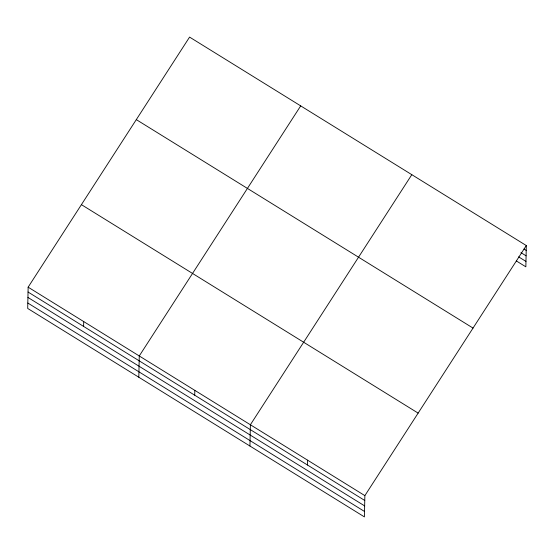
<?xml version="1.0" encoding="UTF-8"?>
<svg xmlns="http://www.w3.org/2000/svg" width="554" height="554" viewBox="0 0 554 554"><rect width="100%" height="100%" fill="white"/><g stroke="black" fill="none" stroke-linecap="round" stroke-linejoin="round"><path stroke-width="0.83" d="M28.143 287.173L27.7 308.446L364.421 516.903L364.864 495.636L526.3 245.554L189.579 37.097L28.143 287.173L364.864 495.636M83.606 326.41L83.702 321.569M138.819 377.239L139.262 355.966L300.697 105.89M194.717 395.203L194.821 390.362M249.937 446.025L250.38 424.759L411.816 174.676M307.518 465.041L307.622 460.194M526.3 245.554L525.857 266.827L516.314 260.92M523.994 249.037L526.196 250.401M520.947 252.645L526.085 255.823M518.627 256.862L525.968 261.405M136.305 119.622L473.026 328.079M81.417 204.648L418.138 413.111M28.046 292.02L364.761 500.477M27.929 297.436L364.65 505.899M27.811 303.024L364.532 511.487"/></g></svg>
